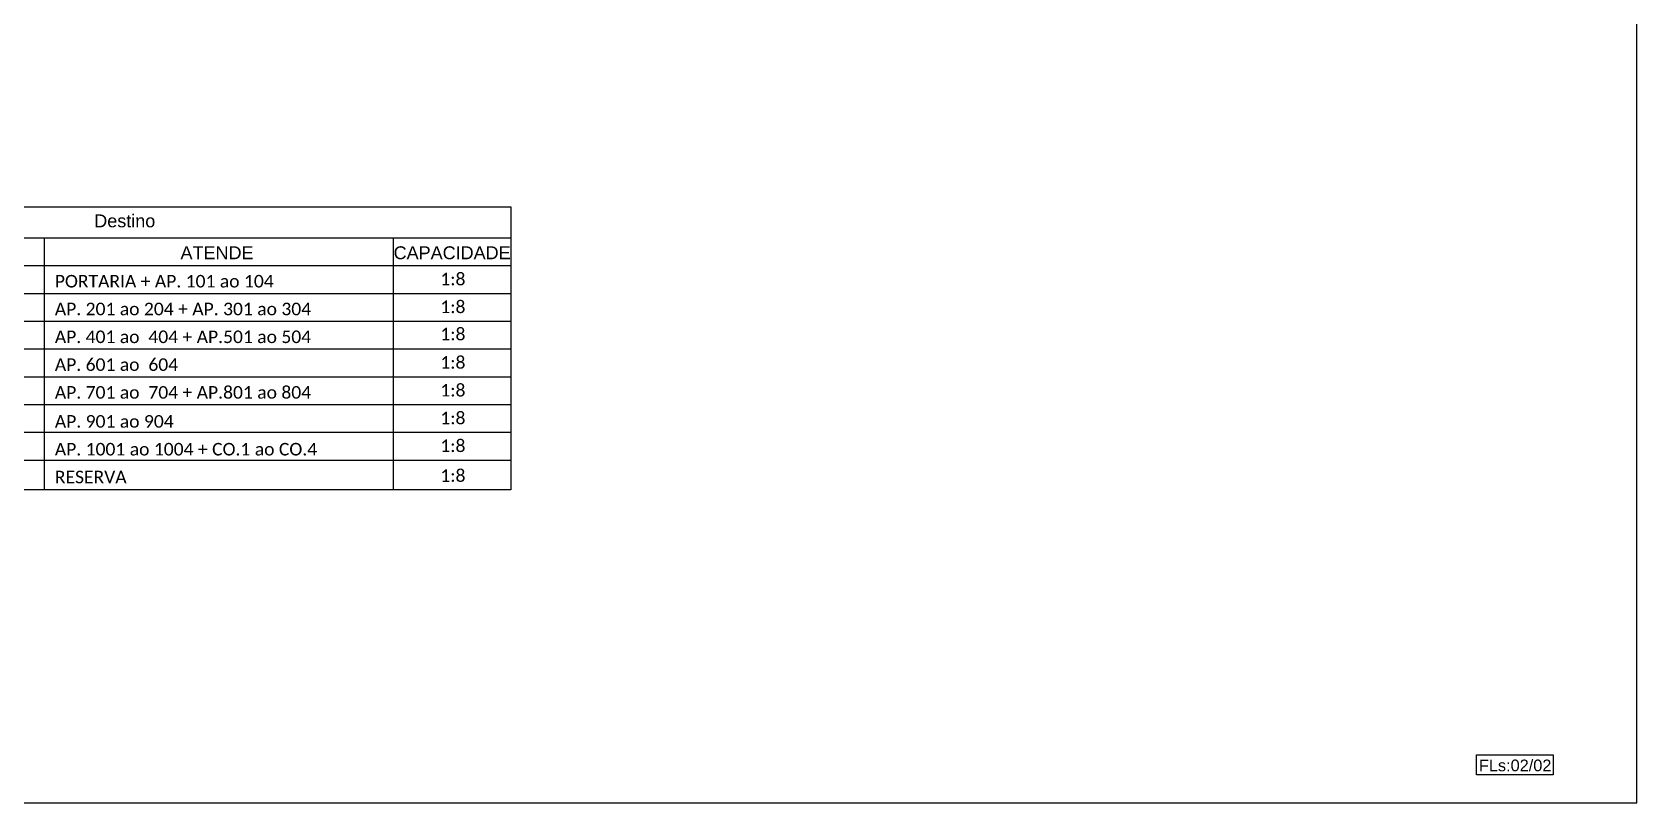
# Model space of a CAD drawing. Header units: metres. Extents: x -1286 to 453, y -500 to 94.
# Drawn here: x 40.8 to 453.2, y -499.8 to -301.7 of the extents above; entities that cross this region are included whole.
import ezdxf
from ezdxf.enums import TextEntityAlignment as Align

# ---------------------------------------------------------------- set-up
doc = ezdxf.new("R2010")
doc.units = ezdxf.units.M
doc.styles.add('ARIAL', font='arial.ttf')
doc.styles.add('WMF-Calibri0', font='calibri.ttf')

msp = doc.modelspace()

# ---------------------------------------------------------------- linework, layer by layer
for p, q in [((-109.98, -346.63), (163.82, -346.63)), ((163.82, -346.63), (163.82, -419.38)), ((-21.85, -354.57), (163.82, -354.57)), ((43.9, -354.57), (43.9, -419.38)), ((133.6, -354.57), (133.6, -419.38)), ((-21.85, -361.71), (163.82, -361.71)), ((-21.85, -368.86), (163.82, -368.86)), ((-21.85, -376), (163.82, -376)), ((-21.85, -383.14), (163.82, -383.14)), ((-21.85, -390.29), (163.82, -390.29)), ((-21.85, -397.43), (163.82, -397.43)), ((-21.85, -404.57), (163.82, -404.57)), ((-21.85, -411.72), (163.82, -411.72)), ((163.82, -419.38), (-109.98, -419.38))]:
    msp.add_line(p, q)
msp.add_lwpolyline([(-387.78, -499.81), (453.22, -499.81), (453.22, 94.19), (-387.78, 94.19)], close=True)
at = {"color": 7}
msp.add_lwpolyline([(412, -487.45), (431.66, -487.45), (431.66, -492.62), (412, -492.62)], close=True, dxfattribs=at)

# ---------------------------------------------------------------- texts
at = {"style": 'ARIAL'}
for s, p in [('Destino', (64.58, -350.23)), ('ATENDE', (88.29, -358.43)), ('CAPACIDADE', (148.72, -358.43))]:
    msp.add_text(s, height=3.312, dxfattribs=at).set_placement(p, align=Align.MIDDLE_CENTER)
at = {"color": 7, "style": 'WMF-Calibri0'}
for s, height, p in [('PORTARIA + AP. 101 ao 104', 3.2269, (46.61, -367.35)), ('AP. 201 ao 204 + AP. 301 ao 304', 3.2269, (46.61, -374.49)), ('AP. 401 ao  404 + AP.501 ao 504', 3.2269, (46.61, -381.64)), ('AP. 601 ao  604', 3.2269, (46.61, -388.78)), ('AP. 701 ao  704 + AP.801 ao 804', 3.2269, (46.61, -395.92)), ('AP. 901 ao 904', 3.2269, (46.61, -403.38)), ('AP. 1001 ao 1004 + CO.1 ao CO.4', 3.2269, (46.61, -410.52)), ('RESERVA', 3.227, (46.61, -417.67))]:
    msp.add_text(s, height=height, dxfattribs=at).set_placement(p)
at = {"style": 'ARIAL'}
msp.add_text('FLs:02/02', height=3, dxfattribs=at).set_placement((412.61, -491.67))
at = {"color": 7, "lineweight": 0, "style": 'WMF-Calibri0', "flags": 8}
for p in [(145.69, -366.79), (145.69, -373.93), (145.69, -380.93), (145.69, -388.22), (145.69, -395.36), (145.69, -402.5), (145.69, -409.64), (145.69, -417.3)]:
    msp.add_attdef('1:8', p, '1:8', height=3.227, dxfattribs=at)

doc.saveas('drawing.dxf')
